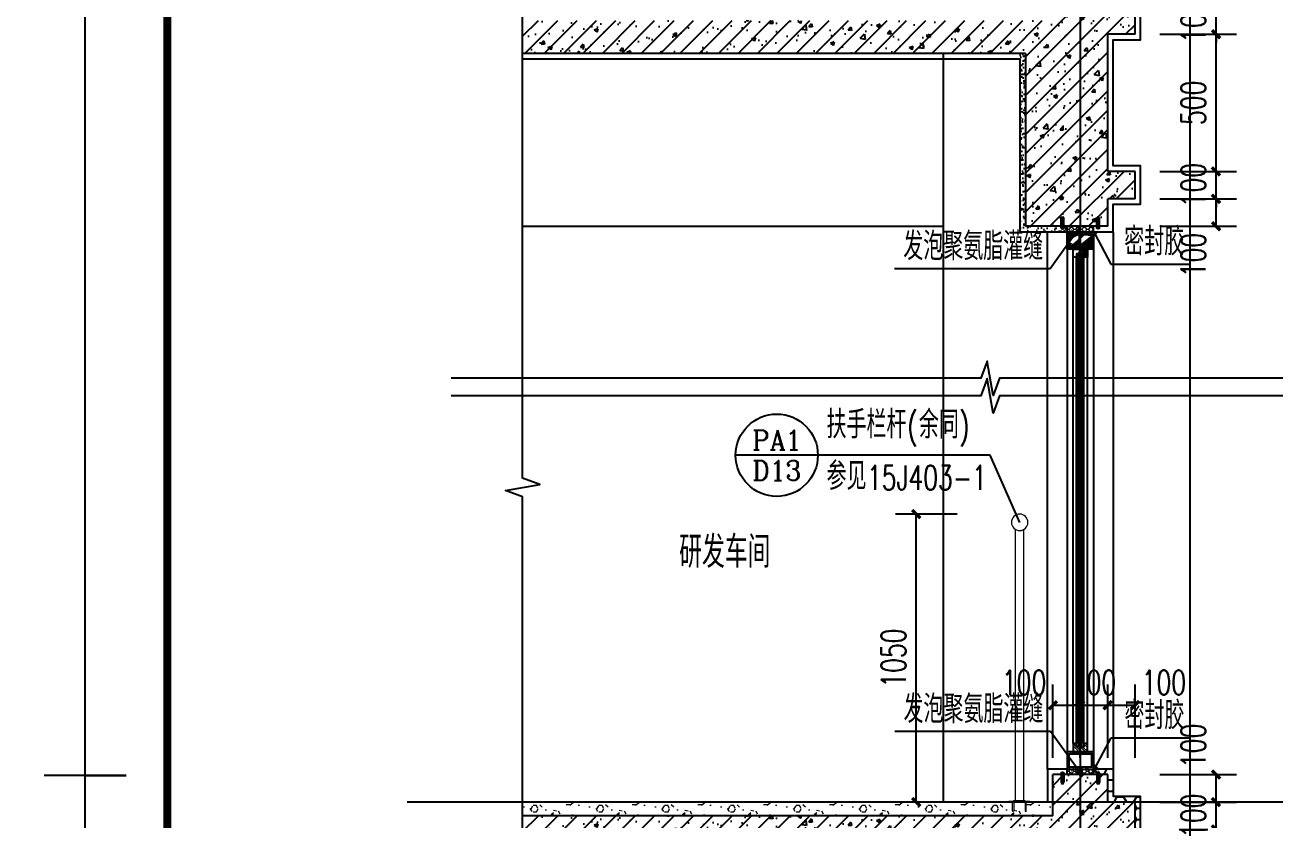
# Model space of a CAD drawing. Extents: x 1738711 to 2346805, y 1189731 to 2516152.
# Drawn here: x 1915434 to 1919994, y 1230629 to 1233528 of the extents above; entities that cross this region are included whole.
import ezdxf
from ezdxf.enums import TextEntityAlignment as Align

# ---------------------------------------------------------------- set-up
doc = ezdxf.new("R2010")
doc.units = 0
doc.header["$LTSCALE"] = 1000
doc.header["$MEASUREMENT"] = 0
for name, color, linetype, lineweight in [('_0', 7, 'Continuous', 25), ('填充', 252, 'Continuous', 5), ('栏杆', 6, 'Continuous', 15)]:
    doc.layers.add(name, color=color, linetype=linetype, lineweight=lineweight)
for name, color, linetype in [('AR-TEXT', 7, 'Continuous'), ('CONTINUOUS', 7, 'Continuous'), ('DIM_IDEN', 3, 'Continuous'), ('DIM_LEAD', 3, 'Continuous'), ('DIM_SYMB', 3, 'Continuous'), ('DOTE', 1, 'Continuous'), ('PUB_DIM', 3, 'Continuous'), ('PUB_HATCH', 8, 'Continuous'), ('PUB_TEXT', 7, 'Continuous'), ('TK', 4, 'Continuous'), ('WALL', 40, 'Continuous'), ('WINDOW', 144, 'Continuous'), ('切线', 35, 'Continuous'), ('看线', 8, 'Continuous'), ('石材', 5, 'Continuous'), ('窗', 125, 'Continuous')]:
    doc.layers.add(name, color=color, linetype=linetype)
doc.styles.add('_TCH_DIM', font='SIMPLEX', dxfattribs={"bigfont": 'GBCBIG'})
doc.styles.add('_TCH_DIM_T3', font='SIMPLEX', dxfattribs={"width": 0.705882, "bigfont": 'GBCBIG'})
doc.styles.add('_TCH_LABEL', font='COMPLEX', dxfattribs={"bigfont": 'GBCBIG'})
doc.styles.get("Standard").update_dxf_attribs({"font": 'gbenor.shx', "bigfont": 'gbcbig.shx'})
doc.styles.add('宋体', font='SIMSUN.TTF', dxfattribs={"width": 0.75})
doc.dimstyles.new('_TCH_ARCH&&30', dxfattribs={"dimtxt": 89.25, "dimasz": 30, "dimexe": 75, "dimexo": 90, "dimgap": 37.875, "dimtad": 1, "dimdec": 0, "dimzin": 0, "dimdsep": 46, "dimtxsty": '_TCH_DIM_T3', "dimblk": 'ARCHTICK', "dimcen": 0.09, "dimclrt": 7, "dimazin": 2, "dimtfac": 1, "dimtdec": 0, "dimtix": 1, "dimtmove": 2, "dimatfit": 3, "dimfxl": 20, "dimtolj": 1, "dimtzin": 0, "dimarcsym": 0})
pattern_1 = [(315, (428760250.715, -4685242373.94), (-11.225320151336, -11.225320151336), []), (315, (428760250.715, -4685242381.877), (-11.225320151336, -11.225320151336), [])]

# ---------------------------------------------------------------- blocks, each defined once
blk = doc.blocks.new('gdfdgdfgdfbvfcxv')
at = {"layer": '填充'}
blk.add_line((264925, -67479), (264925, -67589), dxfattribs=at)
blk.add_lwpolyline([(264911, -67634), (264911, -67434), (264919, -67434), (264919, -67634)], close=True, dxfattribs=at)
blk.add_lwpolyline([(264911, -67634), (264911, -67434), (264919, -67434), (264919, -67634)], close=True, dxfattribs=at)
for points in [[(264919, -67480), (264829, -67480, -1), (264829, -67468), (264919, -67468)], [(264919, -67588), (264829, -67588, 1), (264829, -67600), (264919, -67600)]]:
    blk.add_lwpolyline(points, format="xyb", dxfattribs=at)
for centre, radius, start, end in [((264919, -67483), 4.5, 318.2388, 90), ((264915, -67488), 9.2, 330.3198, 59.7492), ((264919, -67495), 4.5, 318.2388, 90), ((264919, -67501), 4.5, 318.2388, 90), ((264919, -67507), 4.5, 318.2388, 90), ((264919, -67513), 4.5, 318.2388, 90), ((264919, -67519), 4.5, 318.2388, 90), ((264919, -67525), 4.5, 318.2388, 90), ((264919, -67531), 4.5, 318.2388, 90), ((264919, -67537), 4.5, 318.2388, 90), ((264919, -67543), 4.5, 318.2388, 90), ((264919, -67549), 4.5, 318.2388, 90), ((264919, -67555), 4.5, 318.2388, 90), ((264919, -67561), 4.5, 318.2388, 90), ((264919, -67567), 4.5, 318.2388, 90), ((264919, -67573), 4.5, 318.2388, 90), ((264919, -67579), 4.5, 318.2388, 90), ((264919, -67585), 4.5, 270, 90)]:
    blk.add_arc(centre, radius, start, end, dxfattribs=at)
blk = doc.blocks.new('ghwerGWEGWEGW')
at = {"layer": '栏杆', "color": 6, "ltscale": 100}
for points in [[(2184611.4, 1556743.3), (2184611.4, 1557732.3)], [(2184641.4, 1556743.3), (2184641.4, 1557732.3)]]:
    blk.add_lwpolyline(points, dxfattribs=at)
blk.add_circle((2184626.4, 1557758.3), 30, dxfattribs=at)
at = {"layer": 'CONTINUOUS', "xscale": -0.384000000001397, "yscale": 0.384000000001397, "zscale": 0.384000000001397, "rotation": 270}
blk.add_blockref('gdfdgdfgdfbvfcxv', (2210560.7, 1455012.4), dxfattribs=at)
blk = doc.blocks.new('hrtheraghyra')
at = {"layer": 'WINDOW', "linetype": 'ByBlock'}
for p, q in [((-5, 21), (0, 29.4)), ((0, 29.4), (5, 21)), ((-5.9, -12), (6, -12))]:
    blk.add_line(p, q, dxfattribs=at)
for points in [[(-5, -12), (-5, 21)], [(0, -16.7), (0, 29.4)], [(5, -12), (5, 21)]]:
    blk.add_lwpolyline(points, dxfattribs=at)
blk.add_arc((0.1, -8.9), 6.71, 206.8366, 333.1634, dxfattribs=at)
blk = doc.blocks.new('hjashrtahreahe')
blk.add_line((42800, 0), (42800, 500))
at = {"const_width": 25}
for points in [[(42800, 59400), (42800, 58900)], [(42800, 500), (42800, 0)]]:
    blk.add_lwpolyline(points, dxfattribs=at)
at = {"layer": 'TK', "color": 7, "const_width": 25}
blk.add_lwpolyline([(0, 59400), (84100, 59400), (84100, 0), (0, 0)], close=True, dxfattribs=at)
at = {"layer": 'TK', "color": 3, "const_width": 100}
blk.add_lwpolyline([(2500, 1000), (2500, 58400), (83100, 58400), (83100, 1000)], close=True, dxfattribs=at)
at = {"layer": 'TK', "style": '宋体', "width": 0.75}
for tag, height, p in [('项目负责人', 350, (6003, 57089)), ('专业负责人', 350, (6003, 56224)), ('设计人', 350, (6003, 55419)), ('版号1', 250, (77304, 22193)), ('时间1', 250, (82405, 22193)), ('版号2', 250, (77304, 21593)), ('时间2', 250, (82405, 21593)), ('版号3', 250, (77304, 20993)), ('时间3', 250, (82405, 20993)), ('建筑会签', 0.0001, (78978, 2403)), ('电气会签', 0.0001, (82128, 2403)), ('结构会签', 0.0001, (78978, 1803)), ('暖通会签', 0.0001, (82128, 1803)), ('给排水会签', 0.0001, (78978, 1250)), ('智能化会签', 0.0001, (82128, 1250))]:
    blk.add_attdef(tag, text='', height=height, dxfattribs=at).set_placement(p, align=Align.CENTER)
for tag, p in [('合作设计单位', (80816, 48986)), ('版号说明1', (79854, 22318)), ('版号说明2', (79854, 21718)), ('版号说明3', (79854, 21118)), ('浙江绿储科技有限公司', (80545, 16036)), ('百兆瓦级集中式熔盐储能关键', (80545, 14953)), ('设备研发及制造基地项目', (80545, 14603)), ('1#研发楼', (80545, 13636)), ('图名', (80545, 12436)), ('工程编号', (78978, 11461)), ('子项编号', (82128, 11461)), ('建筑', (78978, 10711)), ('图号', (82128, 10711)), ('施工图', (78978, 9961)), ('2023.03', (82128, 9961)), ('审定', (79353, 8461)), ('审核', (79353, 7711)), ('工程负责', (79353, 6961)), ('专业负责', (79353, 6211)), ('设计', (79353, 5461)), ('制图', (79353, 4711)), ('校对', (79353, 3961))]:
    blk.add_attdef(tag, text='', height=250, dxfattribs=at).set_placement(p, align=Align.MIDDLE_CENTER)
blk = doc.blocks.new('_ArchTick')
at = {"color": 0, "linetype": 'ByBlock', "const_width": 0.4}
blk.add_lwpolyline([(-0.5, -0.5), (0.5, 0.5)], dxfattribs=at)
blk = doc.blocks.new('*D486')
at = {"layer": 'Defpoints', "color": 0, "transparency": 16777216}
for p in [(1918685, 1231744.4), (1918924.2, 1231744.4), (1918924.2, 1230694.4)]:
    blk.add_point(p, dxfattribs=at)
at = {"layer": 'PUB_DIM', "color": 0, "lineweight": -2, "transparency": 16777216}
for p, q in [((1918834.2, 1231744.4), (1918610, 1231744.4)), ((1918685, 1230694.4), (1918685, 1231744.4)), ((1918834.2, 1230694.4), (1918610, 1230694.4))]:
    blk.add_line(p, q, dxfattribs=at)
at = {"layer": 'PUB_DIM', "color": 0, "lineweight": -2, "transparency": 16777216, "xscale": 30, "yscale": 30, "zscale": 30}
for p, rotation in [((1918685, 1231744.4), 90), ((1918685, 1230694.4), 270)]:
    blk.add_blockref('_ArchTick', p, dxfattribs=dict(at, rotation=rotation))
at = {"layer": 'PUB_DIM', "color": 7, "transparency": 16777216, "insert": (1918602.5, 1231219.4), "char_height": 89.25, "attachment_point": 5, "rotation": 90, "style": '_TCH_DIM_T3'}
blk.add_mtext('\\A1;1050', dxfattribs=at)
blk = doc.blocks.new('*D488')
at = {"layer": 'Defpoints', "color": 0, "transparency": 16777216}
for p in [(1919483.7, 1231047.7), (1919383.7, 1230766.2), (1919483.7, 1230766.2)]:
    blk.add_point(p, dxfattribs=at)
at = {"layer": 'PUB_DIM', "color": 0, "lineweight": -2, "transparency": 16777216}
for p, q in [((1919383.7, 1230856.2), (1919383.7, 1231122.7)), ((1919483.7, 1230856.2), (1919483.7, 1231122.7)), ((1919383.7, 1231047.7), (1919483.7, 1231047.7))]:
    blk.add_line(p, q, dxfattribs=at)
at = {"layer": 'PUB_DIM', "color": 0, "lineweight": -2, "transparency": 16777216, "xscale": 30, "yscale": 30, "zscale": 30, "rotation": 180}
blk.add_blockref('_ArchTick', (1919383.7, 1231047.7), dxfattribs=at)
at = {"layer": 'PUB_DIM', "color": 0, "lineweight": -2, "transparency": 16777216, "xscale": 30, "yscale": 30, "zscale": 30}
blk.add_blockref('_ArchTick', (1919483.7, 1231047.7), dxfattribs=at)
at = {"layer": 'PUB_DIM', "color": 7, "transparency": 16777216, "insert": (1919588.7, 1231130.2), "char_height": 89.25, "attachment_point": 5, "style": '_TCH_DIM_T3'}
blk.add_mtext('\\A1;100', dxfattribs=at)
blk = doc.blocks.new('*D489')
at = {"layer": 'Defpoints', "color": 0, "transparency": 16777216}
for p in [(1919383.7, 1231047.7), (1919283.7, 1230766.2), (1919383.7, 1230766.2)]:
    blk.add_point(p, dxfattribs=at)
at = {"layer": 'PUB_DIM', "color": 0, "lineweight": -2, "transparency": 16777216}
for p, q in [((1919283.7, 1230856.2), (1919283.7, 1231122.7)), ((1919383.7, 1230856.2), (1919383.7, 1231122.7)), ((1919283.7, 1231047.7), (1919253.7, 1231047.7)), ((1919283.7, 1231047.7), (1919383.7, 1231047.7)), ((1919383.7, 1231047.7), (1919413.7, 1231047.7))]:
    blk.add_line(p, q, dxfattribs=at)
at = {"layer": 'PUB_DIM', "color": 0, "lineweight": -2, "transparency": 16777216, "xscale": 30, "yscale": 30, "zscale": 30}
blk.add_blockref('_ArchTick', (1919283.7, 1231047.7), dxfattribs=at)
at = {"layer": 'PUB_DIM', "color": 0, "lineweight": -2, "transparency": 16777216, "xscale": 30, "yscale": 30, "zscale": 30, "rotation": 180}
blk.add_blockref('_ArchTick', (1919383.7, 1231047.7), dxfattribs=at)
at = {"layer": 'PUB_DIM', "color": 7, "transparency": 16777216, "insert": (1919333.7, 1231130.2), "char_height": 89.25, "attachment_point": 5, "style": '_TCH_DIM_T3'}
blk.add_mtext('\\A1;100', dxfattribs=at)
blk = doc.blocks.new('*D490')
at = {"layer": 'Defpoints', "color": 0, "transparency": 16777216}
for p in [(1919283.7, 1231047.7), (1919183.7, 1230766.2), (1919283.7, 1230766.2)]:
    blk.add_point(p, dxfattribs=at)
at = {"layer": 'PUB_DIM', "color": 0, "lineweight": -2, "transparency": 16777216}
for p, q in [((1919183.7, 1230856.2), (1919183.7, 1231122.7)), ((1919283.7, 1230856.2), (1919283.7, 1231122.7)), ((1919183.7, 1231047.7), (1919283.7, 1231047.7))]:
    blk.add_line(p, q, dxfattribs=at)
at = {"layer": 'PUB_DIM', "color": 0, "lineweight": -2, "transparency": 16777216, "xscale": 30, "yscale": 30, "zscale": 30, "rotation": 180}
blk.add_blockref('_ArchTick', (1919183.7, 1231047.7), dxfattribs=at)
at = {"layer": 'PUB_DIM', "color": 0, "lineweight": -2, "transparency": 16777216, "xscale": 30, "yscale": 30, "zscale": 30}
blk.add_blockref('_ArchTick', (1919283.7, 1231047.7), dxfattribs=at)
at = {"layer": 'PUB_DIM', "color": 7, "transparency": 16777216, "insert": (1919078.7, 1231130.2), "char_height": 89.25, "attachment_point": 5, "style": '_TCH_DIM_T3'}
blk.add_mtext('\\A1;100', dxfattribs=at)
blk = doc.blocks.new('*D494')
at = {"layer": 'Defpoints', "color": 0, "transparency": 16777216}
for p in [(1919483.7, 1230694.4), (1919778.9, 1230694.4), (1919483.7, 1230594.4)]:
    blk.add_point(p, dxfattribs=at)
at = {"layer": 'PUB_DIM', "color": 0, "lineweight": -2, "transparency": 16777216}
for p, q in [((1919778.9, 1230694.4), (1919778.9, 1230724.4)), ((1919573.7, 1230694.4), (1919853.9, 1230694.4)), ((1919778.9, 1230594.4), (1919778.9, 1230694.4)), ((1919573.7, 1230594.4), (1919853.9, 1230594.4)), ((1919778.9, 1230594.4), (1919778.9, 1230564.4))]:
    blk.add_line(p, q, dxfattribs=at)
at = {"layer": 'PUB_DIM', "color": 0, "lineweight": -2, "transparency": 16777216, "xscale": 30, "yscale": 30, "zscale": 30}
for p, rotation in [((1919778.9, 1230694.4), 270), ((1919778.9, 1230594.4), 90)]:
    blk.add_blockref('_ArchTick', p, dxfattribs=dict(at, rotation=rotation))
at = {"layer": 'PUB_DIM', "color": 7, "transparency": 16777216, "insert": (1919696.4, 1230644.4), "char_height": 89.25, "attachment_point": 5, "rotation": 90, "style": '_TCH_DIM_T3'}
blk.add_mtext('\\A1;100', dxfattribs=at)
blk = doc.blocks.new('*D495')
at = {"layer": 'Defpoints', "color": 0, "transparency": 16777216}
for p in [(1919483.7, 1230794.4), (1919778.9, 1230794.4), (1919483.7, 1230694.4)]:
    blk.add_point(p, dxfattribs=at)
at = {"layer": 'PUB_DIM', "color": 0, "lineweight": -2, "transparency": 16777216}
for p, q in [((1919573.7, 1230794.4), (1919853.9, 1230794.4)), ((1919778.9, 1230694.4), (1919778.9, 1230794.4)), ((1919573.7, 1230694.4), (1919853.9, 1230694.4))]:
    blk.add_line(p, q, dxfattribs=at)
at = {"layer": 'PUB_DIM', "color": 0, "lineweight": -2, "transparency": 16777216, "xscale": 30, "yscale": 30, "zscale": 30}
for p, rotation in [((1919778.9, 1230794.4), 90), ((1919778.9, 1230694.4), 270)]:
    blk.add_blockref('_ArchTick', p, dxfattribs=dict(at, rotation=rotation))
at = {"layer": 'PUB_DIM', "color": 7, "transparency": 16777216, "insert": (1919696.4, 1230899.4), "char_height": 89.25, "attachment_point": 5, "rotation": 90, "style": '_TCH_DIM_T3'}
blk.add_mtext('\\A1;100', dxfattribs=at)
blk = doc.blocks.new('*D499')
at = {"layer": 'Defpoints', "color": 0, "transparency": 16777216}
for p in [(1919483.7, 1232894.4), (1919778.9, 1232894.4), (1919483.7, 1232794.4)]:
    blk.add_point(p, dxfattribs=at)
at = {"layer": 'PUB_DIM', "color": 0, "lineweight": -2, "transparency": 16777216}
for p, q in [((1919573.7, 1232894.4), (1919853.9, 1232894.4)), ((1919778.9, 1232794.4), (1919778.9, 1232894.4)), ((1919573.7, 1232794.4), (1919853.9, 1232794.4))]:
    blk.add_line(p, q, dxfattribs=at)
at = {"layer": 'PUB_DIM', "color": 0, "lineweight": -2, "transparency": 16777216, "xscale": 30, "yscale": 30, "zscale": 30}
for p, rotation in [((1919778.9, 1232894.4), 90), ((1919778.9, 1232794.4), 270)]:
    blk.add_blockref('_ArchTick', p, dxfattribs=dict(at, rotation=rotation))
at = {"layer": 'PUB_DIM', "color": 7, "transparency": 16777216, "insert": (1919696.4, 1232689.4), "char_height": 89.25, "attachment_point": 5, "rotation": 90, "style": '_TCH_DIM_T3'}
blk.add_mtext('\\A1;100', dxfattribs=at)
blk = doc.blocks.new('*D500')
at = {"layer": 'Defpoints', "color": 0, "transparency": 16777216}
for p in [(1919483.7, 1232994.4), (1919778.9, 1232994.4), (1919483.7, 1232894.4)]:
    blk.add_point(p, dxfattribs=at)
at = {"layer": 'PUB_DIM', "color": 0, "lineweight": -2, "transparency": 16777216}
for p, q in [((1919778.9, 1232994.4), (1919778.9, 1233024.4)), ((1919573.7, 1232994.4), (1919853.9, 1232994.4)), ((1919778.9, 1232894.4), (1919778.9, 1232994.4)), ((1919573.7, 1232894.4), (1919853.9, 1232894.4)), ((1919778.9, 1232894.4), (1919778.9, 1232864.4))]:
    blk.add_line(p, q, dxfattribs=at)
at = {"layer": 'PUB_DIM', "color": 0, "lineweight": -2, "transparency": 16777216, "xscale": 30, "yscale": 30, "zscale": 30}
for p, rotation in [((1919778.9, 1232994.4), 270), ((1919778.9, 1232894.4), 90)]:
    blk.add_blockref('_ArchTick', p, dxfattribs=dict(at, rotation=rotation))
at = {"layer": 'PUB_DIM', "color": 7, "transparency": 16777216, "insert": (1919696.4, 1232944.4), "char_height": 89.25, "attachment_point": 5, "rotation": 90, "style": '_TCH_DIM_T3'}
blk.add_mtext('\\A1;100', dxfattribs=at)
blk = doc.blocks.new('*D501')
at = {"layer": 'Defpoints', "color": 0, "transparency": 16777216}
for p in [(1919483.7, 1233494.4), (1919778.9, 1233494.4), (1919483.7, 1232994.4)]:
    blk.add_point(p, dxfattribs=at)
at = {"layer": 'PUB_DIM', "color": 0, "lineweight": -2, "transparency": 16777216}
for p, q in [((1919573.7, 1233494.4), (1919853.9, 1233494.4)), ((1919778.9, 1232994.4), (1919778.9, 1233494.4)), ((1919573.7, 1232994.4), (1919853.9, 1232994.4))]:
    blk.add_line(p, q, dxfattribs=at)
at = {"layer": 'PUB_DIM', "color": 0, "lineweight": -2, "transparency": 16777216, "xscale": 30, "yscale": 30, "zscale": 30}
for p, rotation in [((1919778.9, 1233494.4), 90), ((1919778.9, 1232994.4), 270)]:
    blk.add_blockref('_ArchTick', p, dxfattribs=dict(at, rotation=rotation))
at = {"layer": 'PUB_DIM', "color": 7, "transparency": 16777216, "insert": (1919696.4, 1233244.4), "char_height": 89.25, "attachment_point": 5, "rotation": 90, "style": '_TCH_DIM_T3'}
blk.add_mtext('\\A1;500', dxfattribs=at)
blk = doc.blocks.new('*D502')
at = {"layer": 'Defpoints', "color": 0, "transparency": 16777216}
for p in [(1919483.7, 1233594.4), (1919778.9, 1233594.4), (1919483.7, 1233494.4)]:
    blk.add_point(p, dxfattribs=at)
at = {"layer": 'PUB_DIM', "color": 0, "lineweight": -2, "transparency": 16777216}
for p, q in [((1919573.7, 1233594.4), (1919853.9, 1233594.4)), ((1919778.9, 1233594.4), (1919778.9, 1233624.4)), ((1919778.9, 1233494.4), (1919778.9, 1233594.4)), ((1919573.7, 1233494.4), (1919853.9, 1233494.4)), ((1919778.9, 1233494.4), (1919778.9, 1233464.4))]:
    blk.add_line(p, q, dxfattribs=at)
at = {"layer": 'PUB_DIM', "color": 0, "lineweight": -2, "transparency": 16777216, "xscale": 30, "yscale": 30, "zscale": 30}
for p, rotation in [((1919778.9, 1233594.4), 270), ((1919778.9, 1233494.4), 90)]:
    blk.add_blockref('_ArchTick', p, dxfattribs=dict(at, rotation=rotation))
at = {"layer": 'PUB_DIM', "color": 7, "transparency": 16777216, "insert": (1919696.4, 1233544.4), "char_height": 89.25, "attachment_point": 5, "rotation": 90, "style": '_TCH_DIM_T3'}
blk.add_mtext('\\A1;100', dxfattribs=at)

msp = doc.modelspace()

# ---------------------------------------------------------------- hatches: boundary and pattern name
at = {"layer": 'PUB_HATCH'}
h = msp.add_hatch(dxfattribs=at)
h.set_pattern_fill('钢筋混凝土', color=256, scale=20, style=0)
h.set_pattern_definition([(45, (-290464.263, -153841.136), (-35.3553391, 35.3553391), []), (50, (-290464.26, -153841.14), (143.4520365, -12.550427), [15, -165]), (355, (-290464.26, -153841.14), (-27.750267, 150.438427), [12, -132]), (100.4514, (-290452.31, -153842.18), (115.701876, 137.8879084), [12.748038, -140.228422]), (46.1842, (-290464.26, -153801.14), (213.44821, -33.103803), [22.5, -247.5]), (96.6356, (-290446.48, -153803.9), (186.932541, 194.823574), [19.122058, -210.3426]), (351.1842, (-290464.26, -153801.14), (186.932389, 194.82372), [18, -198]), (21, (-290444.26, -153811.14), (119.3814104, -80.523778), [15, -165]), (326, (-290444.26, -153811.14), (48.663066, 145.030009), [12, -132]), (71.4514, (-290434.31, -153817.85), (168.044526, 64.506099), [12.748038, -140.228422]), (37.5, (-290464.263, -153841.136), (2.4319711, 66.5787708), [0, -130.4, 0, -134, 0, -132.5]), (7.5, (-290464.26, -153841.14), (52.6139075, 78.8823424), [0, -76.4, 0, -127.4, 0, -50.5]), (327.5, (-290508.863, -153841.136), (106.7644872, -4.5109743), [0, -50, 0, -156, 0, -207]), (317.5, (-290528.86, -153841.14), (116.637234, 20.0209965), [0, -65, 0, -103.6, 0, -147])])
h.paths.add_polyline_path([(1917249.2, 1233544.4), (1919183.7, 1233544.4), (1919183.7, 1233694.4), (1919384.5, 1233694.4), (1919384.5, 1233594.4), (1919483.7, 1233594.4), (1919483.7, 1233494.4), (1919383.7, 1233494.4), (1919383.7, 1232994.4), (1919483.7, 1232994.4), (1919483.7, 1232894.4), (1919383.7, 1232894.4), (1919383.7, 1232794.4), (1919083.7, 1232794.4), (1919083.7, 1233424.4), (1917249.2, 1233424.4)])
h = msp.add_hatch(dxfattribs=at)
h.set_pattern_fill('碎沙', color=256, scale=10, style=0)
h.set_pattern_definition([(37.5, (5e-09, 8700), (-0.80001565, 24.47066187), [0, -19.304, 0, -21.59, 0, -20.6375]), (7.5, (5e-09, 8700), (22.47616416, 35.84125503), [0, -10.414, 0, -17.399, 0, -6.6675]), (327.5, (-15.62, 8700), (39.54961851, 0.07185923), [0, -6.35, 0, -22.86, 0, -29.845]), (317.5, (-15.62, 8700), (38.1778226, 11.14646616), [0, -3.175, 0, -14.986, 0, -17.145])])
h.paths.add_polyline_path([(1919083.7, 1233424.4), (1919063.7, 1233424.4), (1919063.7, 1232774.4), (1919235.7, 1232774.4), (1919235.7, 1232794.4), (1919083.7, 1232794.4)])
h = msp.add_hatch(dxfattribs=at)
h.set_pattern_fill('HONEY', color=256, scale=15, style=0)
h.set_pattern_definition([(0, (0, 0), (35.71875, 20.622225), [23.8125, -47.625]), (120, (0, 0), (-35.71874573, 20.6222324), [23.8125, -47.625]), (60, (0, 0), (4.27e-06, 41.2444574), [-47.625, 23.8125])])
h.paths.add_polyline_path([(1919331.7, 1229894.4), (1919383.7, 1229894.4), (1919383.7, 1229994.4), (1919483.7, 1229994.4), (1919483.7, 1230094.4), (1919383.7, 1230094.4), (1919383.7, 1230594.4), (1919483.7, 1230594.4), (1919483.7, 1230694.4), (1919384.5, 1230694.4), (1919384.5, 1230794.4), (1919331.7, 1230794.4), (1919331.7, 1230814.4), (1919404.5, 1230814.4), (1919404.5, 1230714.4), (1919503.7, 1230714.4), (1919503.7, 1230574.4), (1919403.7, 1230574.4), (1919403.7, 1230114.4), (1919503.7, 1230114.4), (1919503.7, 1229974.4), (1919403.7, 1229974.4), (1919403.7, 1229874.4), (1919331.7, 1229874.4)])
h = msp.add_hatch(dxfattribs=at)
h.set_pattern_fill('钢筋混凝土', color=256, scale=20, style=0)
h.set_pattern_definition([(45, (-290464.263, -156741.136), (-35.3553391, 35.3553391), []), (50, (-290464.26, -156741.14), (143.4520365, -12.550427), [15, -165]), (355, (-290464.26, -156741.14), (-27.750267, 150.438427), [12, -132]), (100.4514, (-290452.31, -156742.18), (115.701876, 137.8879084), [12.748038, -140.228422]), (46.1842, (-290464.26, -156701.14), (213.44821, -33.103803), [22.5, -247.5]), (96.6356, (-290446.48, -156703.9), (186.932541, 194.823574), [19.122058, -210.3426]), (351.1842, (-290464.26, -156701.14), (186.932389, 194.82372), [18, -198]), (21, (-290444.26, -156711.14), (119.3814104, -80.523778), [15, -165]), (326, (-290444.26, -156711.14), (48.663066, 145.030009), [12, -132]), (71.4514, (-290434.31, -156717.85), (168.044526, 64.506099), [12.748038, -140.228422]), (37.5, (-290464.263, -156741.136), (2.4319711, 66.5787708), [0, -130.4, 0, -134, 0, -132.5]), (7.5, (-290464.26, -156741.14), (52.6139075, 78.8823424), [0, -76.4, 0, -127.4, 0, -50.5]), (327.5, (-290508.863, -156741.136), (106.7644872, -4.5109743), [0, -50, 0, -156, 0, -207]), (317.5, (-290528.86, -156741.14), (116.637234, 20.0209965), [0, -65, 0, -103.6, 0, -147])])
h.paths.add_polyline_path([(1917249.2, 1230644.4), (1919183.7, 1230644.4), (1919183.7, 1230794.4), (1919384.5, 1230794.4), (1919384.5, 1230694.4), (1919483.7, 1230694.4), (1919483.7, 1230594.4), (1919383.7, 1230594.4), (1919383.7, 1230094.4), (1919483.7, 1230094.4), (1919483.7, 1229994.4), (1919383.7, 1229994.4), (1919383.7, 1229894.4), (1919083.7, 1229894.4), (1919083.7, 1230524.4), (1917249.2, 1230524.4)])
at = {"layer": '填充'}
h = msp.add_hatch(dxfattribs=at)
h.set_pattern_fill('HONEY', color=256, scale=5, angle=-180, style=0)
h.set_pattern_definition([(180, (298671.662, 2424808.887), (-11.90625, -6.874075), [7.9375, -15.875]), (300, (298671.662, 2424808.887), (11.906248578, -6.874077464), [7.9375, -15.875]), (240, (298671.662, 2424808.887), (-1.422e-06, -13.748152464), [-15.875, 7.9375])])
h.paths.add_polyline_path([(1919235.7, 1232774.4), (1919331.7, 1232774.4), (1919331.7, 1232794.4), (1919235.7, 1232794.4)])
h = msp.add_hatch(dxfattribs=at)
h.set_pattern_fill('STEEL', color=256, scale=10, angle=-180, style=0)
h.set_pattern_definition(pattern_1)
h.paths.add_polyline_path([(1919242.9, 1232718.5), (1919324.5, 1232718.5), (1919324.5, 1232762.6), (1919331.7, 1232755.1), (1919331.7, 1232711.3), (1919238.9, 1232711.3), (1919235.7, 1232714.7), (1919235.7, 1232774.4), (1919313, 1232774.4), (1919320, 1232767.2), (1919242.9, 1232767.2)])
h = msp.add_hatch(dxfattribs=at)
h.set_pattern_fill('STEEL', color=256, scale=10, angle=-180, style=0)
h.set_pattern_definition(pattern_1)
h.paths.add_polyline_path([(1919282, 1232681.3), (1919289.1, 1232681.3), (1919289.1, 1232693.3), (1919296.3, 1232693.3), (1919296.3, 1232681.3), (1919309.5, 1232681.3), (1919309.5, 1232711.3), (1919282, 1232711.3)])
h.paths.add_polyline_path([(1919257.9, 1232681.3), (1919269.9, 1232681.3), (1919269.9, 1232693.3), (1919277.1, 1232693.3), (1919277.1, 1232681.3), (1919282, 1232681.3), (1919282, 1232711.3), (1919257.9, 1232711.3)])
h = msp.add_hatch(dxfattribs=at)
h.set_pattern_fill('STEEL', color=256, scale=10, angle=-180, style=0)
h.set_pattern_definition([(135, (185963.814, 4297851.418), (11.22532015, 11.22532015), []), (135, (185963.814, 4297859.355), (11.22532015, 11.22532015), [])])
h.paths.add_polyline_path([(1919282, 1230907.5), (1919289.1, 1230907.5), (1919289.1, 1230895.5), (1919296.3, 1230895.5), (1919296.3, 1230907.5), (1919309.5, 1230907.5), (1919309.5, 1230877.5), (1919282, 1230877.5)])
h.paths.add_polyline_path([(1919257.9, 1230907.5), (1919269.9, 1230907.5), (1919269.9, 1230895.5), (1919277.1, 1230895.5), (1919277.1, 1230907.5), (1919282, 1230907.5), (1919282, 1230877.5), (1919257.9, 1230877.5)])
h = msp.add_hatch(dxfattribs=at)
h.set_pattern_fill('STEEL', color=256, scale=10, angle=-180, style=0)
h.set_pattern_definition([(135, (2163687.24, -83517.92), (11.22532015, 11.22532015), []), (135, (2163687.24, -83509.983), (11.22532015, 11.22532015), [])])
h.paths.add_polyline_path([(1919242.9, 1230870.3), (1919324.5, 1230870.3), (1919324.5, 1230826.2), (1919331.7, 1230833.6), (1919331.7, 1230877.5), (1919238.9, 1230877.5), (1919235.7, 1230874), (1919235.7, 1230814.4), (1919313, 1230814.4), (1919320, 1230821.6), (1919242.9, 1230821.6)])
h = msp.add_hatch(dxfattribs=at)
h.set_pattern_fill('HONEY', color=256, scale=5, angle=-180, style=0)
h.set_pattern_definition([(180, (298671.662, 38779.887), (-11.90625, 6.874075), [7.9375, -15.875]), (60, (298671.662, 38779.887), (11.906248578, 6.874077464), [7.9375, -15.875]), (120, (298671.662, 38779.887), (-1.422e-06, 13.748152464), [-15.875, 7.9375])])
h.paths.add_polyline_path([(1919235.7, 1230814.4), (1919331.7, 1230814.4), (1919331.7, 1230794.4), (1919235.7, 1230794.4)])
h = msp.add_hatch(dxfattribs=at)
h.set_pattern_fill('加气混凝土', color=256, scale=20, style=0)
h.set_pattern_definition([(0, (70.8, -73.2), (120, 240), [0, -240]), (0, (-69.6, -105.6), (120, 240), [0, -240]), (0, (8.4, -108), (120, 240), [0, -240]), (0, (93.6, -37.2), (120, 240), [0, -240]), (0, (-6, -120), (120, 240), [0, -240]), (0, (117.6, 114), (120, 240), [0, -240]), (0, (44.4, 94.8), (120, 240), [0, -240]), (0, (82.8, 64.8), (120, 240), [0, -240]), (0, (-112.8, 60), (120, 240), [0, -240]), (0, (4.8, 49.2), (120, 240), [0, -240]), (0, (-40.8, -12), (120, 240), [0, -240]), (0, (-38.4, -102), (120, 240), [0, -240]), (0, (51.6, -111.6), (120, 240), [0, -240]), (0, (117.6, -6), (120, 240), [0, -240]), (0, (-106.8, -43.2), (120, 240), [0, -240]), (0, (-86.4, -2.4), (120, 240), [0, -240]), (0, (7.2, -19.2), (120, 240), [0, -240]), (0, (-26.4, -54), (120, 240), [0, -240]), (0, (-45.6, 25.2), (120, 240), [0, -240]), (0, (-15.6, 115.2), (120, 240), [0, -240]), (0, (-97.2, -93.6), (120, 240), [0, -240]), (0, (34.8, 66), (120, 240), [0, -240]), (0, (-76.8, 69.6), (120, 240), [0, -240]), (0, (-96, 100.8), (120, 240), [0, -240]), (130.601294, (102.857, 38.857), (-599.99999337, 720.00000315), [10.536622, -4414.8444]), (18.4349488, (85.714, 43.43), (599.9999978, 239.9999982), [10.842096, -1507.05116]), (90, (85.71, 33.14), (120, 240), [10.285714, -469.71426]), (161.565051, (96, 29.714), (-600.000003, 239.9999821), [10.842096, -1507.05116]), (53.1301023, (96, 29.714), (120.0000002, 239.9999999), [11.428572, -1188.5714]), (135, (105.14, -92.57), (-120.0000145, 239.9999838), [9.697464, -669.12504]), (45, (91.43, -92.57), (119.9999992, 239.999999), [9.697464, -669.12504]), (135, (98.286, -99.43), (-120.0000145, 239.9999838), [9.697464, -669.12504]), (45, (98.286, -99.43), (119.9999992, 239.999999), [9.697464, -669.12504]), (116.565051, (-10.29, 68.57), (-2e-05, 479.999987), [12.77753, -255.5506]), (180, (-16, 80), (-120, 240), [13.714286, -226.2857]), (63.434949, (-35.43, 68.57), (1e-06, 479.999998), [12.77753, -255.5506]), (116.565051, (-29.71, 57.14), (-2e-05, 479.999987), [12.77753, -255.5506]), (0, (-29.71, 57.14), (120, 240), [13.714286, -226.2857]), (63.434949, (-16, 57.14), (1e-06, 479.999998), [12.77753, -255.5506]), (107.102728, (80, -12.571), (-359.999986237, 1200.000001936), [15.544538, -6513.161]), (143.972626, (75.429, 2.286), (-2279.9999711, 1679.9999981), [15.544538, -3248.808]), (180, (62.86, 11.43), (-120, 240), [14.857142, -225.14284]), (36.0273733, (35.429, 2.286), (2279.99998315, 1679.99998189), [15.544538, -3248.808]), (71.5650511, (30.857, -11.43), (360.00000185, 1199.99999793), [14.456126, -1503.43712]), (107.102728, (35.429, -26.286), (-359.999986237, 1200.000001936), [15.544538, -6513.161]), (143.972626, (48, -35.429), (-2279.9999711, 1679.9999981), [15.544538, -3248.808]), (0, (48, -35.43), (120, 240), [14.857142, -225.14284]), (36.0273733, (62.857, -35.429), (2279.99998315, 1679.99998189), [15.544538, -3248.808]), (71.5650511, (75.43, -26.286), (360.00000185, 1199.99999793), [14.456126, -1503.43712]), (150.255118, (82.286, 99.43), (-360.00000085, 239.99999703), [9.214008, -1925.72784]), (90, (74.29, 94.86), (120, 240), [9.142858, -470.8571]), (29.7448813, (74.286, 94.857), (360.0000002, 239.99999888), [9.214008, -1925.72784]), (116.565051, (26.29, -70.86), (-2e-05, 479.999987), [12.77753, -255.5506]), (168.690067, (20.571, -59.429), (-1080.0000008, 239.99999398), [11.654902, -2435.8742]), (41.1859251, (0, -65.143), (2999.999981823, 2639.999976915), [12.148738, -5090.3208]), (90, (0, -76.57), (120, 240), [11.428572, -468.5714]), (138.814074, (9.143, -84.571), (-2999.999946676, 2640.000016815), [12.148738, -5090.3208]), (16.6992442, (9.143, -84.571), (3959.999970207, 1199.99998743), [11.93178, -4999.415]), (60.9453959, (20.571, -81.143), (119.99999968, 239.99999788), [11.766434, -4930.1358]), (109.983106, (-74.286, 29.714), (-600.00000226, 1679.999995554), [13.3768, -5604.879]), (155.556045, (-78.857, 42.286), (-1560.000005946, 719.99998504), [13.809194, -5786.0526]), (24.4439547, (-104, 42.286), (1560.00000078, 719.999996537), [13.809194, -5786.0526]), (70.0168934, (-108.571, 29.714), (600.00000181, 1679.99999583), [13.3768, -5604.879]), (109.983106, (-104, 17.143), (-600.00000226, 1679.999995554), [13.3768, -5604.879]), (160.016893, (-91.429, 12.571), (-600.00000035, 239.99998907), [13.3768, -2795.751]), (19.9831065, (-91.429, 12.571), (599.9999967, 239.99999962), [13.3768, -2795.751]), (70.0168934, (-78.857, 17.143), (600.00000181, 1679.99999583), [13.3768, -5604.879]), (122.005383, (14.857, 8), (-120.0000161, 239.99998775), [10.781693, -2253.3736]), (18.4349488, (-1.143, 13.714), (599.9999978, 239.9999982), [10.842096, -1507.05116]), (90, (-1.14, 3.43), (120, 240), [10.285714, -469.71426]), (161.565051, (9.143, 0), (-600.000003, 239.9999821), [10.842096, -1507.05116]), (54.4623222, (9.143, 0), (839.99999878, 1199.9999982), [9.831228, -4119.2846]), (116.565051, (-54.86, -50.29), (-2e-05, 479.999987), [12.77753, -255.5506]), (180, (-60.57, -38.86), (-120, 240), [12.571428, -227.42856]), (59.0362434, (-80, -50.286), (120.00000039, 239.99999884), [13.32789, -2785.5288]), (120.963756, (-73.143, -61.714), (-120.0000164, 239.99998898), [13.32789, -2785.5288]), (0, (-73.14, -61.71), (120, 240), [12.571428, -227.42856]), (63.434949, (-60.57, -61.71), (1e-06, 479.999998), [12.77753, -255.5506])])
h.paths.add_polyline_path([(1917249.2, 1230694.4), (1919183.7, 1230694.4), (1919183.7, 1230644.4), (1917249.2, 1230644.4)])
at = {"layer": '看线'}
h = msp.add_hatch(dxfattribs=at)
h.set_pattern_fill('ANSI31', color=256, style=0)
h.set_pattern_definition([(135, (3526311.8963, 3312125.3868), (1.1225320151, 1.1225320151), [])])
edge = h.paths.add_edge_path()
edge.add_arc((1919361.9, 1232744.2), 32.6, 472.3073, 517.6927)
edge.add_line((1919331.7, 1232756.6), (1919331.7, 1232774.4))
edge.add_line((1919331.7, 1232774.4), (1919349.5, 1232774.4))
h = msp.add_hatch(dxfattribs=at)
h.set_pattern_fill('ANSI31', color=256, style=0)
h.set_pattern_definition([(225, (3526311.6823, -848536.613), (1.1225320151, -1.1225320151), [])])
edge = h.paths.add_edge_path()
edge.add_arc((1919361.6, 1230844.6), 32.6, 202.3073, 247.6927, ccw=False)
edge.add_line((1919331.4, 1230832.2), (1919331.7, 1230814.8))
edge.add_line((1919331.7, 1230814.8), (1919349.3, 1230814.4))

# ---------------------------------------------------------------- linework, layer by layer
at = {"layer": 'DIM_IDEN'}
for p, q in [((1918326.4, 1231959.3), (1918026.4, 1231959.3)), ((1918954.5, 1231959.3), (1918326.4, 1231959.3)), ((1919062.7, 1231714.4), (1918954.5, 1231959.3))]:
    msp.add_line(p, q, dxfattribs=at)
msp.add_lwpolyline([(1919062.7, 1231714.4, 1), (1919062.7, 1231714.4, 1)], format="xyb", close=True, dxfattribs=at)
msp.add_circle((1918176.4, 1231959.3), 150, dxfattribs=at)
at = {"layer": 'DIM_LEAD'}
for p, q in [((1919281.2, 1232788.2), (1919174.1, 1232639.6)), ((1919337.4, 1232766.4), (1919395.2, 1232656.4)), ((1919174.1, 1232639.6), (1918606.5, 1232639.6)), ((1919395.2, 1232656.4), (1919683.4, 1232656.4)), ((1919174.9, 1230951.5), (1918607.3, 1230951.5)), ((1919282, 1230802.9), (1919174.9, 1230951.5)), ((1919338.2, 1230818.7), (1919396, 1230928.7)), ((1919396, 1230928.7), (1919684.2, 1230928.7))]:
    msp.add_line(p, q, dxfattribs=at)
at = {"layer": 'DIM_LEAD', "const_width": 12}
msp.add_lwpolyline([(1919285.5, 1230798, 1), (1919278.5, 1230807.7, 1)], format="xyb", close=True, dxfattribs=at)
at = {"layer": 'DIM_SYMB'}
for points in [[(1917249.2, 1221004.5), (1917249.2, 1231807.9), (1917186.2, 1231830.8), (1917312.2, 1231853), (1917249.2, 1231875.4), (1917249.2, 1242678.8)], [(1920921.2, 1232239.9), (1918988.8, 1232239.9), (1918965.9, 1232176.9), (1918943.7, 1232302.9), (1918921.3, 1232239.9), (1916989, 1232239.9)], [(1920921.2, 1232176), (1918988.8, 1232176), (1918965.9, 1232113), (1918943.7, 1232239), (1918921.3, 1232176), (1916989, 1232176)]]:
    msp.add_lwpolyline(points, dxfattribs=at)
at = {"layer": 'DOTE'}
for p, q in [((1919283.7, 1242716.7), (1919283.7, 1221032.3)), ((1922822.8, 1230694.4), (1916828.3, 1230694.4))]:
    msp.add_line(p, q, dxfattribs=at)
at = {"layer": 'WALL'}
for p, q in [((1919483.7, 1233494.4), (1919483.7, 1233594.4)), ((1919383.7, 1232994.4), (1919383.7, 1233494.4)), ((1919483.7, 1233494.4), (1919383.7, 1233494.4)), ((1919083.7, 1233424.4), (1917249.2, 1233424.4)), ((1919083.7, 1233424.4), (1919083.7, 1232794.4)), ((1919483.7, 1232994.4), (1919383.7, 1232994.4)), ((1919483.7, 1232894.4), (1919483.7, 1232994.4)), ((1919383.7, 1232794.4), (1919383.7, 1232894.4)), ((1919483.7, 1232894.4), (1919383.7, 1232894.4)), ((1919383.7, 1232794.4), (1919083.7, 1232794.4)), ((1919183.7, 1232794.4), (1919183.7, 1232794.4)), ((1919183.7, 1230644.4), (1919183.7, 1230794.4)), ((1919383.7, 1230794.4), (1919183.7, 1230794.4)), ((1919384.5, 1230694.4), (1919384.5, 1230794.4)), ((1919483.7, 1230694.4), (1919384.5, 1230694.4)), ((1919483.7, 1230594.4), (1919483.7, 1230694.4)), ((1919183.7, 1230644.4), (1917249.2, 1230644.4))]:
    msp.add_line(p, q, dxfattribs=at)
at = {"layer": '切线'}
msp.add_line((1919183.7, 1230694.4), (1917249.2, 1230694.4), dxfattribs=at)
for points in [[(1919331.7, 1232774.4), (1919403.7, 1232774.4), (1919403.7, 1232874.4), (1919503.7, 1232874.4), (1919503.7, 1233014.4), (1919403.7, 1233014.4), (1919403.7, 1233474.4), (1919503.7, 1233474.4), (1919503.7, 1233614.4), (1919404.5, 1233614.4), (1919404.5, 1233714.4), (1919331.7, 1233714.4)], [(1917249.2, 1233404.4), (1919063.7, 1233404.4), (1919063.7, 1232774.4), (1919235.7, 1232774.4)], [(1919235.7, 1230814.4), (1919163.7, 1230814.4), (1919163.7, 1230694.4)], [(1919331.7, 1229874.4), (1919403.7, 1229874.4), (1919403.7, 1229974.4), (1919503.7, 1229974.4), (1919503.7, 1230114.4), (1919403.7, 1230114.4), (1919403.7, 1230574.4), (1919503.7, 1230574.4), (1919503.7, 1230714.4), (1919404.5, 1230714.4), (1919404.5, 1230814.4), (1919331.7, 1230814.4)]]:
    msp.add_lwpolyline(points, dxfattribs=at)
for centre, start, end in [((1919361.9, 1232744.2), 112.3073, 157.6927), ((1919361.6, 1230844.6), 202.3511, 247.6927)]:
    msp.add_arc(centre, 32.6, start, end, dxfattribs=at)
at = {"layer": '看线'}
for p, q in [((1919683.7, 1233594.4), (1919683.7, 1230694.4)), ((1918783.7, 1233424.4), (1918783.7, 1230694.4)), ((1917249.2, 1232794.4), (1918783.7, 1232794.4)), ((1919163.7, 1230814.4), (1919163.7, 1232774.4)), ((1919404.5, 1230814.4), (1919404.5, 1232774.4)), ((1919683.7, 1230694.4), (1919683.7, 1227914.7))]:
    msp.add_line(p, q, dxfattribs=at)
at = {"layer": '石材', "const_width": 2}
for points in [[(1919298.7, 1232774.4), (1919255.8, 1232774.4), (1919243.4, 1232794.4), (1919199.7, 1232794.4)], [(1919268.6, 1232774.4), (1919311.6, 1232774.4), (1919323.9, 1232794.4), (1919367.6, 1232794.4)], [(1919298.7, 1230814.4), (1919255.8, 1230814.4), (1919243.4, 1230794.4), (1919199.7, 1230794.4)], [(1919268.6, 1230814.4), (1919311.6, 1230814.4), (1919323.9, 1230794.4), (1919367.6, 1230794.4)]]:
    msp.add_lwpolyline(points, dxfattribs=at)
at = {"layer": '石材'}
for points in [[(1919235.7, 1232774.4), (1919331.7, 1232774.4), (1919331.7, 1232794.4), (1919235.7, 1232794.4)], [(1919235.7, 1230814.4), (1919331.7, 1230814.4), (1919331.7, 1230794.4), (1919235.7, 1230794.4)]]:
    msp.add_lwpolyline(points, close=True, dxfattribs=at)
at = {"layer": '窗', "color": 117}
for p, q in [((1919235.7, 1232711.3), (1919235.7, 1230877.5)), ((1919269.9, 1230907.5), (1919269.9, 1232681.3)), ((1919277.1, 1230907.5), (1919277.1, 1232681.3)), ((1919289.1, 1230907.5), (1919289.1, 1232681.3)), ((1919296.3, 1230907.5), (1919296.3, 1232681.3)), ((1919331.7, 1232711.3), (1919331.7, 1230877.5))]:
    msp.add_line(p, q, dxfattribs=at)
at = {"layer": '窗', "color": 237}
for p, q in [((1919257.9, 1230907.5), (1919257.9, 1232681.3)), ((1919309.5, 1230907.5), (1919309.5, 1232681.3))]:
    msp.add_line(p, q, dxfattribs=at)
for points in [[(1919331.7, 1232711.3), (1919235.7, 1232711.3), (1919235.7, 1232774.4), (1919331.7, 1232774.4)], [(1919324.5, 1232718.5), (1919324.5, 1232767.2), (1919242.9, 1232767.2), (1919242.9, 1232718.5)], [(1919296.3, 1232681.3), (1919296.3, 1232693.3), (1919289.1, 1232693.3), (1919289.1, 1232681.3), (1919277.1, 1232681.3), (1919277.1, 1232693.3), (1919269.9, 1232693.3), (1919269.9, 1232681.3), (1919257.9, 1232681.3), (1919257.9, 1232711.3), (1919309.5, 1232711.3), (1919309.5, 1232681.3)], [(1919296.3, 1230907.5), (1919296.3, 1230895.5), (1919289.1, 1230895.5), (1919289.1, 1230907.5), (1919277.1, 1230907.5), (1919277.1, 1230895.5), (1919269.9, 1230895.5), (1919269.9, 1230907.5), (1919257.9, 1230907.5), (1919257.9, 1230877.5), (1919309.5, 1230877.5), (1919309.5, 1230907.5)], [(1919331.7, 1230877.5), (1919235.7, 1230877.5), (1919235.7, 1230814.4), (1919331.7, 1230814.4)], [(1919324.5, 1230870.3), (1919324.5, 1230821.6), (1919242.9, 1230821.6), (1919242.9, 1230870.3)]]:
    msp.add_lwpolyline(points, close=True, dxfattribs=at)
for points in [[(1919331.7, 1232711.3), (1919331.7, 1232774.4)], [(1919331.7, 1230877.5), (1919331.7, 1230814.4)]]:
    msp.add_lwpolyline(points, dxfattribs=at)

# ---------------------------------------------------------------- block references
at = {"xscale": 0.3, "yscale": 0.3, "zscale": 0.3, "rotation": 270}
for p in [(1897833.1, 1243631.6), (1915653.1, 1243631.6)]:
    msp.add_blockref('hjashrtahreahe', p, dxfattribs=at)
at = {"layer": '_0', "xscale": -1}
msp.add_blockref('ghwerGWEGWEGW', (4103689.1, -326043.9), dxfattribs=at)
at = {"layer": 'WALL'}
msp.add_blockref('hrtheraghyra', (1919218.5, 1232801), dxfattribs=at)
at = {"layer": 'WALL', "xscale": -1}
msp.add_blockref('hrtheraghyra', (1919348.8, 1232801), dxfattribs=at)
at = {"layer": 'WALL', "xscale": -1, "rotation": 180}
msp.add_blockref('hrtheraghyra', (1919218.5, 1230787.8), dxfattribs=at)
at = {"layer": 'WALL', "rotation": 180}
msp.add_blockref('hrtheraghyra', (1919348.8, 1230787.8), dxfattribs=at)

# ---------------------------------------------------------------- texts
at = {"layer": 'AR-TEXT'}
msp.add_text('研发车间', height=115.74, dxfattribs=at).set_placement((1917820.1, 1231548.9))
at = {"layer": 'PUB_TEXT', "color": 7, "style": '_TCH_DIM'}
for s, p in [('发泡聚氨脂灌缝', (1918638, 1232671.1)), ('密封胶', (1919444.1, 1232687.9)), ('扶手栏杆', (1918357.9, 1232020.5)), ('余同', (1918694.8, 1232020.5)), ('参见', (1918357.9, 1231832.8)), ('发泡聚氨脂灌缝', (1918638.8, 1230983)), ('密封胶', (1919444.9, 1230960.2))]:
    msp.add_text(s, height=101.28, dxfattribs=at).set_placement(p)
at = {"layer": 'PUB_TEXT', "color": 7, "style": '_TCH_DIM', "width": 0.705882}
for s, height, p in [('(', 89.2, (1918652.8, 1232020.5)), (')', 89.2, (1918842.2, 1232020.5)), ('15J403-1', 89.25, (1918505.4, 1231832.8))]:
    msp.add_text(s, height=height, dxfattribs=at).set_placement(p)
at = {"layer": 'PUB_TEXT', "color": 7, "style": '_TCH_LABEL'}
for s, height, p, p2 in [('PA1', 72.46, (1918086.7, 1231978.4), (1918266.1, 1231978.4)), ('D13', 73.24, (1918087.5, 1231867), (1918265.3, 1231867))]:
    msp.add_text(s, height=height, dxfattribs=at).set_placement(p, p2, align=Align.FIT)

# ---------------------------------------------------------------- dimensions: what is measured, and where the dimension line sits
at = {"layer": 'PUB_DIM'}
for p1, p2, distance, picture, middle in [((1919483.7, 1233494.4), (1919483.7, 1233594.4), -295.2, '*D502', (1919696.4, 1233544.4)), ((1919483.7, 1232994.4), (1919483.7, 1233494.4), -295.2, '*D501', (1919696.4, 1233244.4)), ((1919483.7, 1232894.4), (1919483.7, 1232994.4), -295.2, '*D500', (1919696.4, 1232944.4)), ((1918924.2, 1230694.4), (1918924.2, 1231744.4), 239.2, '*D486', (1918602.5, 1231219.4)), ((1919283.7, 1230766.2), (1919383.7, 1230766.2), 281.5, '*D489', (1919333.7, 1231130.2)), ((1919483.7, 1230594.4), (1919483.7, 1230694.4), -295.2, '*D494', (1919696.4, 1230644.4))]:
    dim = msp.add_aligned_dim(p1=p1, p2=p2, distance=distance, dimstyle='_TCH_ARCH&&30', dxfattribs=at)
    dim.commit()
    dim.dimension.update_dxf_attribs({"geometry": picture, "text_midpoint": middle})
for base, p1, p2, angle, picture, middle in [((1919778.9, 1232894.4), (1919483.7, 1232794.4), (1919483.7, 1232894.4), 90, '*D499', (1919696.4, 1232689.4)), ((1919283.7, 1231047.7), (1919183.7, 1230766.2), (1919283.7, 1230766.2), 0, '*D490', (1919078.7, 1231130.2)), ((1919483.7, 1231047.7), (1919383.7, 1230766.2), (1919483.7, 1230766.2), 360, '*D488', (1919588.7, 1231130.2)), ((1919778.9, 1230794.4), (1919483.7, 1230694.4), (1919483.7, 1230794.4), 90, '*D495', (1919696.4, 1230899.4))]:
    dim = msp.add_linear_dim(base=base, p1=p1, p2=p2, angle=angle, dimstyle='_TCH_ARCH&&30', dxfattribs=at)
    dim.commit()
    dim.dimension.update_dxf_attribs({"geometry": picture, "text_midpoint": middle, "dimtype": 129})

doc.saveas('drawing.dxf')
